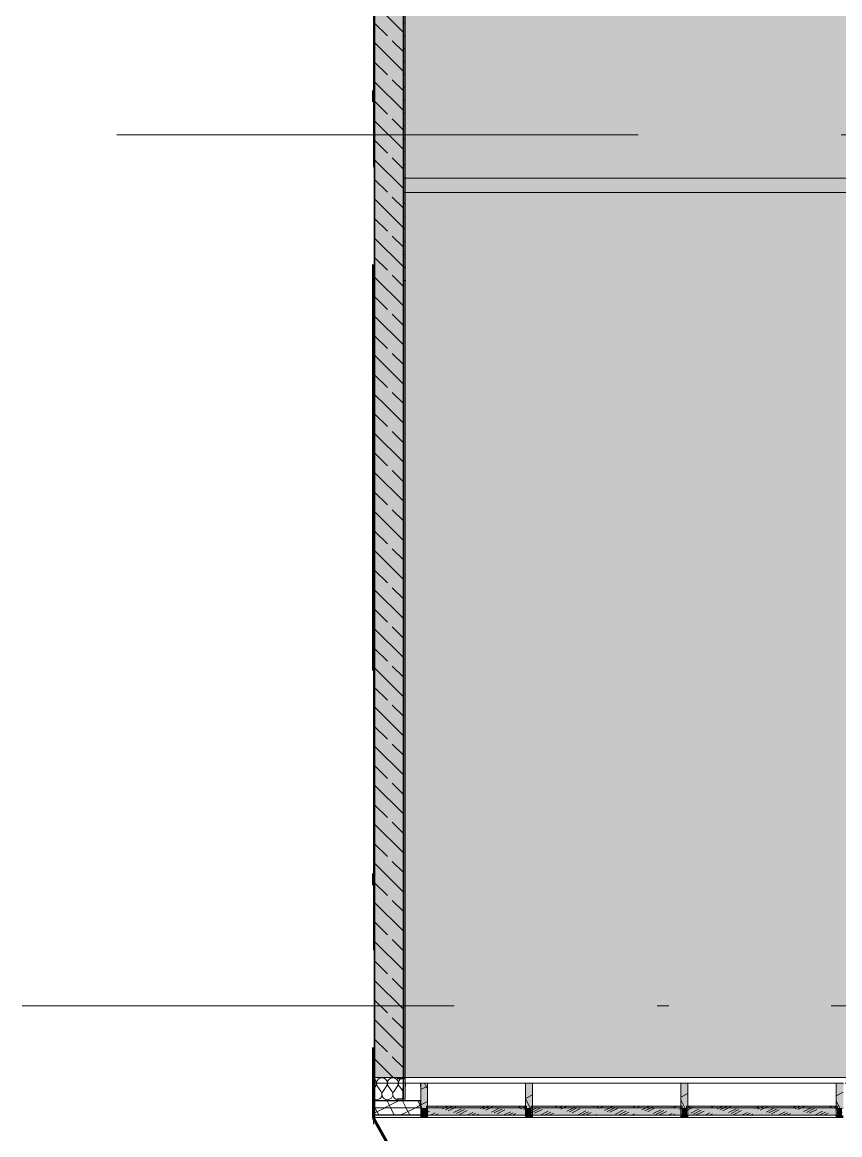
# Model space of a CAD drawing. Header units: metres. Extents: x 101 to 346, y 66 to 213.
# Drawn here: x 101.35 to 108.46, y 84.51 to 94.17 of the extents above; entities that cross this region are included whole.
import ezdxf

# ---------------------------------------------------------------- set-up
doc = ezdxf.new("R2010")
doc.units = ezdxf.units.M
doc.header["$MEASUREMENT"] = 0
for name, pattern in [('Punktlinie', [0.0035, 0, -0.0035]), ('Strichpunktlinie', [0.006703, 0.003528, -0.001764, 0, -0.001411]), ('Wipeout_Contour', [1, 0, -1])]:
    doc.linetypes.add(name, pattern=pattern)
for name, color, linetype in [('00  Raster', 7, 'Continuous'), ('10  Fassade', 7, 'Continuous'), ('10  Fassade_Deckschraffur', 7, 'Continuous'), ('10  Fassade_Schnittschraffur', 7, 'Continuous'), ('10  Treppen + Rampen', 7, 'Continuous'), ('10  Wand Massiv', 7, 'Continuous'), ('10  Wand Massiv_Schnittschraffur', 7, 'Continuous'), ('30  Grundstück Grenze', 7, 'Continuous'), ('50  NUF - Raumstempel', 7, 'Continuous'), ('Neubau_10  Wand Massiv', 7, 'Continuous'), ('Neubau_20  Boden Aufbauten', 7, 'Continuous'), ('Neubau_20  Boden Aufbauten_Deckschraffur', 7, 'Continuous'), ('Neubau_20  Wand Leichtbau', 7, 'Continuous'), ('Neubau_20  Wand Leichtbau_Schnittschraffur', 7, 'Continuous'), ('Neubau_20 Wand Leichtbau MIETERAUSBAU', 7, 'Continuous'), ('Neubau_20 Wand Leichtbau MIETERAUSBAU_Schnittschraffur', 7, 'Continuous')]:
    doc.layers.add(name, color=color, linetype=linetype)
pattern_1 = [(26.86749, (13.479, 22.351647), (-0.02259643, 0.044602705), [0, -0.05])]
pattern_2 = [(26.86749, (13.479, 22.35165), (-0.05423143, 0.10704649), []), (116.86749, (13.479, 22.35165), (0.10704649, 0.05423143), [])]
pattern_3 = [(116.86749, (13.479, 22.35165), (0.13380812, 0.0677893), []), (116.86749, (13.4344, 22.32905), (0.13380812, 0.0677893), [])]

# ---------------------------------------------------------------- blocks, each defined once
blk = doc.blocks.new('*X23', base_point=(96.2155, 47.274))
at = {"layer": '10  Fassade_Schnittschraffur', "color": 98, "linetype": 'Continuous', "lineweight": 13, "ltscale": 1000, "true_color": 0x000100}
for p, q in [((107.1254, 84.7394), (107.1547, 84.7543)), ((107.1254, 84.7196), (107.1785, 84.7465)), ((107.3403, 84.7492), (107.3554, 84.7569)), ((107.3907, 84.7327), (107.4384, 84.7569)), ((107.4145, 84.725), (107.4775, 84.7569)), ((107.4382, 84.7172), (107.5051, 84.7511)), ((107.667, 84.7538), (107.6731, 84.7569)), ((107.7173, 84.7373), (107.756, 84.7569)), ((107.7411, 84.7295), (107.7951, 84.7569)), ((107.7649, 84.7217), (107.8318, 84.7556)), ((107.8152, 84.7053), (107.8821, 84.7392)), ((108.044, 84.7419), (108.0736, 84.7569)), ((108.0677, 84.7341), (108.1127, 84.7569)), ((108.0915, 84.7263), (108.1518, 84.7569)), ((108.1419, 84.7098), (108.2088, 84.7437)), ((108.3706, 84.7465), (108.3912, 84.7569)), ((108.3944, 84.7387), (108.4304, 84.7569)), ((108.4181, 84.7309), (108.4354, 84.7396)), ((107.1619, 84.6961), (107.2288, 84.73)), ((107.1857, 84.6883), (107.2526, 84.7222)), ((107.2095, 84.6806), (107.2764, 84.7144)), ((107.2852, 84.6769), (107.3267, 84.698)), ((107.3243, 84.6769), (107.3505, 84.6902)), ((107.3634, 84.6769), (107.3742, 84.6824)), ((107.4886, 84.7007), (107.5555, 84.7346)), ((107.5123, 84.6929), (107.5792, 84.7268)), ((107.5361, 84.6851), (107.603, 84.719)), ((107.6028, 84.6769), (107.6534, 84.7025)), ((107.6419, 84.6769), (107.6771, 84.6947)), ((107.681, 84.6769), (107.7009, 84.687)), ((107.839, 84.6975), (107.9059, 84.7314)), ((107.8627, 84.6897), (107.9296, 84.7236)), ((107.9204, 84.6769), (107.98, 84.7071)), ((107.9595, 84.6769), (108.0038, 84.6993)), ((107.9986, 84.6769), (108.0275, 84.6915)), ((108.1656, 84.702), (108.2325, 84.7359)), ((108.1894, 84.6943), (108.2563, 84.7282)), ((108.2398, 84.6778), (108.3067, 84.7117)), ((108.2771, 84.6769), (108.3304, 84.7039)), ((108.3162, 84.6769), (108.3542, 84.6961)), ((108.3992, 84.6769), (108.4045, 84.6796))]:
    blk.add_line(p, q, dxfattribs=at)
blk = doc.blocks.new('*X24', base_point=(96.2155, 47.274))
at = {"layer": '10  Fassade_Schnittschraffur', "color": 98, "linetype": 'Continuous', "lineweight": 13, "ltscale": 1000, "true_color": 0x000100}
for p, q in [((105.7754, 84.719), (105.8244, 84.7438)), ((105.9862, 84.7465), (106.0067, 84.7569)), ((106.01, 84.7387), (106.0458, 84.7569)), ((106.0338, 84.731), (106.085, 84.7569)), ((106.0841, 84.7145), (106.151, 84.7484)), ((106.1079, 84.7067), (106.1748, 84.7406)), ((106.3129, 84.7511), (106.3243, 84.7569)), ((106.3366, 84.7433), (106.3635, 84.7569)), ((106.3604, 84.7355), (106.4026, 84.7569)), ((106.4108, 84.719), (106.4777, 84.7529)), ((106.4345, 84.7112), (106.5014, 84.7451)), ((106.6395, 84.7557), (106.642, 84.7569)), ((106.6633, 84.7479), (106.6811, 84.7569)), ((106.687, 84.7401), (106.7202, 84.7569)), ((106.7374, 84.7236), (106.8031, 84.7569)), ((106.7612, 84.7158), (106.8281, 84.7497)), ((106.7849, 84.708), (106.8518, 84.7419)), ((106.9899, 84.7524), (106.9987, 84.7569)), ((107.0137, 84.7447), (107.0378, 84.7569)), ((107.0641, 84.7282), (107.0854, 84.739)), ((105.7812, 84.7021), (105.8481, 84.736)), ((105.805, 84.6943), (105.8719, 84.7282)), ((105.8554, 84.6778), (105.9223, 84.7117)), ((105.8926, 84.6769), (105.946, 84.7039)), ((105.9317, 84.6769), (105.9698, 84.6962)), ((106.0147, 84.6769), (106.0202, 84.6797)), ((106.1316, 84.6989), (106.1985, 84.7328)), ((106.182, 84.6824), (106.2489, 84.7163)), ((106.2102, 84.6769), (106.2727, 84.7085)), ((106.2494, 84.6769), (106.2964, 84.7007)), ((106.3323, 84.6769), (106.3468, 84.6842)), ((106.4583, 84.7035), (106.5252, 84.7374)), ((106.5086, 84.687), (106.5756, 84.7209)), ((106.5324, 84.6792), (106.5993, 84.7131)), ((106.567, 84.6769), (106.6231, 84.7053)), ((106.6499, 84.6769), (106.6734, 84.6888)), ((106.689, 84.6769), (106.6972, 84.681)), ((106.8353, 84.6915), (106.9022, 84.7254)), ((106.8591, 84.6838), (106.926, 84.7177)), ((106.8846, 84.6769), (106.9497, 84.7099)), ((106.9675, 84.6769), (107.0001, 84.6934)), ((107.0066, 84.6769), (107.0238, 84.6856)), ((107.0458, 84.6769), (107.0476, 84.6778))]:
    blk.add_line(p, q, dxfattribs=at)
blk = doc.blocks.new('*X25', base_point=(96.2155, 47.274))
at = {"layer": '10  Fassade_Schnittschraffur', "color": 98, "linetype": 'Continuous', "lineweight": 13, "ltscale": 1000, "true_color": 0x000100}
for p, q in [((104.9559, 84.7493), (104.9709, 84.7569)), ((105.0063, 84.7328), (105.0539, 84.7569)), ((105.0301, 84.725), (105.093, 84.7569)), ((105.0538, 84.7172), (105.1207, 84.7511)), ((105.2826, 84.7539), (105.2885, 84.7569)), ((105.3329, 84.7374), (105.3715, 84.7569)), ((105.3567, 84.7296), (105.4106, 84.7569)), ((105.3805, 84.7218), (105.4474, 84.7557)), ((105.4308, 84.7053), (105.4977, 84.7392)), ((105.6596, 84.7419), (105.6891, 84.7569)), ((105.6834, 84.7342), (105.7282, 84.7569)), ((105.7071, 84.7264), (105.7354, 84.7407)), ((104.8654, 84.7209), (104.8682, 84.7223)), ((104.8654, 84.701), (104.892, 84.7145)), ((104.9006, 84.6769), (104.9423, 84.698)), ((104.9398, 84.6769), (104.9661, 84.6902)), ((104.9789, 84.6769), (104.9899, 84.6825)), ((105.1042, 84.7007), (105.1711, 84.7346)), ((105.1279, 84.693), (105.1949, 84.7269)), ((105.1517, 84.6852), (105.2186, 84.7191)), ((105.2183, 84.6769), (105.269, 84.7026)), ((105.2574, 84.6769), (105.2927, 84.6948)), ((105.2965, 84.6769), (105.3165, 84.687)), ((105.4546, 84.6975), (105.5215, 84.7314)), ((105.4784, 84.6898), (105.5453, 84.7237)), ((105.5359, 84.6769), (105.5956, 84.7072)), ((105.575, 84.6769), (105.6194, 84.6994)), ((105.6141, 84.6769), (105.6431, 84.6916))]:
    blk.add_line(p, q, dxfattribs=at)
blk = doc.blocks.new('*X54', base_point=(96.2155, 47.274))
at = {"layer": 'Neubau_20  Wand Leichtbau_Schnittschraffur', "color": 98, "linetype": 'Continuous', "lineweight": 13, "ltscale": 1000, "true_color": 0x000100}
for p, q in [((104.4218, 84.9259), (104.4054, 84.904)), ((104.4409, 84.9259), (104.4695, 84.8878)), ((104.5171, 84.9259), (104.4885, 84.8878)), ((104.5361, 84.9259), (104.5647, 84.8878)), ((104.6123, 84.9259), (104.5838, 84.8878)), ((104.6314, 84.9259), (104.6594, 84.8886))]:
    blk.add_line(p, q, dxfattribs=at)
for centre, start, end in [((104.3838, 84.9545), 323.1301, 63.01781), ((104.479, 84.9545), 323.1301, 216.8699), ((104.5742, 84.9545), 323.1301, 216.8699), ((104.6695, 84.9545), 124.20464, 216.8699), ((104.4314, 84.8593), 270, 36.8699), ((104.5266, 84.8593), 143.1301, 270), ((104.5266, 84.8593), 270, 36.8699), ((104.6218, 84.8593), 143.1301, 258.46149), ((104.4314, 84.8593), 236.88739, 270), ((104.6218, 84.8593), 304.21179, 321.97244)]:
    blk.add_arc(centre, 0.0476, start, end, dxfattribs=at)

msp = doc.modelspace()

# ---------------------------------------------------------------- hatches: boundary and pattern name
at = {"layer": '10  Wand Massiv_Schnittschraffur', "linetype": 'Continuous', "lineweight": 0, "true_color": 0xffffff}
for points in [[(104.6654, 90.8419), (104.6654, 97.6315), (104.4154, 97.6315), (104.4154, 90.8419)], [(104.6804, 92.8169), (104.6804, 97.6315), (104.6654, 97.6315), (104.6654, 92.8169)], [(104.6654, 92.6919), (104.6654, 90.8419), (104.6804, 90.8419), (104.6804, 92.6919)], [(104.6654, 85.0069), (104.6654, 90.8419), (104.4154, 90.8419), (104.4154, 85.0069)], [(104.6804, 85.0069), (104.6804, 90.8419), (104.6654, 90.8419), (104.6654, 85.0069)]]:
    msp.add_hatch(color=7, dxfattribs=at).paths.add_polyline_path(points)
at = {"layer": '10  Wand Massiv_Schnittschraffur', "linetype": 'Continuous', "lineweight": 13, "true_color": 0x000100}
h = msp.add_hatch(dxfattribs=at)
h.set_pattern_fill('Beton__Stahlbeton_0008', color=98, style=0, pattern_type=2)
h.set_pattern_definition([(135, (13.479, 22.35165), (0.16970563, 0.16970563), []), (135, (13.39415, 22.2668), (0.16970563, 0.16970563), [0.18, -0.06])])
h.paths.add_polyline_path([(104.6654, 90.8419), (104.6654, 97.6315), (104.4154, 97.6315), (104.4154, 90.8419)])
h = msp.add_hatch(dxfattribs=at)
h.set_pattern_fill('Gips_0008', color=98, style=0, pattern_type=2)
h.set_pattern_definition(pattern_1)
h.paths.add_polyline_path([(104.6804, 92.8169), (104.6804, 97.6315), (104.6654, 97.6315), (104.6654, 92.8169)])
h = msp.add_hatch(dxfattribs=at)
h.set_pattern_fill('Gips_0008', color=98, style=0, pattern_type=2)
h.set_pattern_definition(pattern_1)
h.paths.add_polyline_path([(104.6654, 92.6919), (104.6654, 90.8419), (104.6804, 90.8419), (104.6804, 92.6919)])
h = msp.add_hatch(dxfattribs=at)
h.set_pattern_fill('Beton__Stahlbeton_0008', color=98, style=0, pattern_type=2)
h.set_pattern_definition([(135, (13.479, 22.35165), (0.16970563, 0.16970563), []), (135, (13.39415, 22.2668), (0.16970563, 0.16970563), [0.18, -0.06])])
h.paths.add_polyline_path([(104.6654, 85.0069), (104.6654, 90.8419), (104.4154, 90.8419), (104.4154, 85.0069)])
h = msp.add_hatch(dxfattribs=at)
h.set_pattern_fill('Gips_0008', color=98, style=0, pattern_type=2)
h.set_pattern_definition(pattern_1)
h.paths.add_polyline_path([(104.6804, 85.0069), (104.6804, 90.8419), (104.6654, 90.8419), (104.6654, 85.0069)])
at = {"layer": 'Neubau_20  Boden Aufbauten_Deckschraffur', "linetype": 'Continuous', "lineweight": 18}
msp.add_hatch(color=171, dxfattribs=at).paths.add_polyline_path([(113.1704, 97.469), (104.6804, 97.469), (104.6804, 92.8669), (104.6804, 85.0069), (111.0679, 85.0069), (111.1554, 85.0069), (111.1554, 90.7669), (111.0929, 90.7669), (111.0929, 92.8169), (111.2179, 92.8169), (113.7054, 92.8169), (113.7054, 97.312), (113.1704, 97.312)])
h = msp.add_hatch(dxfattribs=at)
h.set_pattern_fill('Mörtel_0008', color=8, style=0, pattern_type=2)
h.set_pattern_definition([(26.86749, (13.58792, 22.68427), (-0.07117876, 0.14049852), [0, -0.105, 0, -0.1575]), (91.86749, (13.92054, 22.57534), (0.15741635, 0.00513262), [0, -0.077, 0, -0.133])])
h.paths.add_polyline_path([(113.1704, 97.469), (104.6804, 97.469), (104.6804, 92.8669), (104.6804, 85.0069), (111.0679, 85.0069), (111.1554, 85.0069), (111.1554, 90.7669), (111.0929, 90.7669), (111.0929, 92.8169), (111.2179, 92.8169), (113.7054, 92.8169), (113.7054, 97.312), (113.1704, 97.312)])
at = {"layer": 'Neubau_20 Wand Leichtbau MIETERAUSBAU_Schnittschraffur', "linetype": 'Continuous', "lineweight": 18}
for points in [[(104.6654, 92.8169), (104.6654, 92.6919), (104.6804, 92.6919), (104.6804, 92.8169)], [(104.6804, 92.6919), (111.0929, 92.6919), (111.2179, 92.8169), (104.6804, 92.8169)]]:
    msp.add_hatch(color=9, dxfattribs=at).paths.add_polyline_path(points)

# ---------------------------------------------------------------- linework, layer by layer
at = {"layer": '00  Raster', "color": 5, "linetype": 'Strichpunktlinie', "lineweight": 13, "ltscale": 1000}
for q in [(102.1761, 93.1919), (159.1776, 93.1919)]:
    msp.add_line((103.1761, 93.1919), q, dxfattribs=at)
at = {"layer": '00  Raster', "color": 7, "linetype": 'Strichpunktlinie', "lineweight": 13, "ltscale": 1000}
for q in [(101.3548, 85.6269), (159.1776, 85.6269)]:
    msp.add_line((101.5775, 85.6269), q, dxfattribs=at)
at = {"layer": '10  Wand Massiv', "color": 7, "linetype": 'Continuous', "lineweight": 35, "ltscale": 1000}
for p, q in [((104.6654, 92.8169), (104.6654, 97.6315)), ((104.6654, 92.8169), (104.6654, 92.6919)), ((104.6654, 92.8169), (104.6654, 92.6919)), ((104.6654, 90.8419), (104.6654, 92.6919)), ((104.6654, 85.0069), (104.6654, 90.8419))]:
    msp.add_line(p, q, dxfattribs=at)
at = {"layer": '10  Wand Massiv', "color": 7, "linetype": 'Continuous', "lineweight": 35, "ltscale": 1000, "flags": 128}
for points in [[(104.4154, 97.6315), (104.4154, 90.8419)], [(104.4154, 90.8419), (104.4154, 85.0069)]]:
    msp.add_lwpolyline(points, dxfattribs=at)
at = {"layer": '10  Wand Massiv', "color": 7, "linetype": 'Continuous', "lineweight": 13, "ltscale": 1000, "flags": 128}
for points in [[(104.6804, 92.8169), (104.6804, 97.6315)], [(104.6804, 90.8419), (104.6804, 92.6919)], [(104.6804, 85.0069), (104.6804, 90.8419)], [(104.6804, 85.0069), (104.6654, 85.0069)]]:
    msp.add_lwpolyline(points, dxfattribs=at)
at = {"layer": '10  Wand Massiv', "color": 7, "linetype": 'Continuous', "lineweight": 18, "ltscale": 1000, "flags": 128}
msp.add_lwpolyline([(104.6154, 85.0069), (104.4154, 85.0069)], dxfattribs=at)
at = {"layer": 'Neubau_10  Wand Massiv', "color": 7, "linetype": 'Continuous', "lineweight": 18, "ltscale": 1000}
for p, q in [((104.6804, 92.8169), (104.6654, 92.8169)), ((104.6804, 92.8169), (104.6654, 92.8169)), ((104.6654, 92.6919), (104.6804, 92.6919)), ((104.6654, 92.6919), (104.6804, 92.6919))]:
    msp.add_line(p, q, dxfattribs=at)
at = {"layer": 'Neubau_20  Boden Aufbauten', "color": 7, "linetype": 'Continuous', "lineweight": 13, "ltscale": 1000, "flags": 128}
msp.add_lwpolyline([(113.1704, 97.469), (104.6804, 97.469), (104.6804, 92.8669), (104.6804, 85.0069), (111.0679, 85.0069), (111.1554, 85.0069), (111.1554, 90.7669), (111.0929, 90.7669), (111.0929, 92.8169), (111.2179, 92.8169), (113.7054, 92.8169), (113.7054, 97.312), (113.1704, 97.312)], close=True, dxfattribs=at)
at = {"layer": 'Neubau_20 Wand Leichtbau MIETERAUSBAU', "color": 7, "linetype": 'Continuous', "lineweight": 18, "ltscale": 1000, "flags": 128}
for points in [[(111.2179, 92.8169), (104.6804, 92.8169)], [(104.6804, 92.6919), (111.0929, 92.6919)]]:
    msp.add_lwpolyline(points, dxfattribs=at)

# ---------------------------------------------------------------- wipeouts: each hides what was drawn before it
at = {"color": 254, "linetype": 'Wipeout_Contour', "lineweight": 0, "ltscale": 538.428233}
msp.add_wipeout([(104.8154, 84.6769), (104.8154, 84.7407), (104.4054, 84.7407), (104.4054, 84.6769)], dxfattribs=at).dxf.layer = '10  Fassade_Deckschraffur'
at = {"color": 254, "linetype": 'Wipeout_Contour', "lineweight": 0, "ltscale": 540.575184}
msp.add_wipeout([(105.7254, 84.6769), (105.7254, 84.7407), (104.8754, 84.7407), (104.8754, 84.6769)], dxfattribs=at).dxf.layer = '10  Fassade_Deckschraffur'
at = {"color": 254, "linetype": 'Wipeout_Contour', "lineweight": 0, "ltscale": 544.104181}
msp.add_wipeout([(107.0754, 84.6769), (107.0754, 84.7407), (105.7854, 84.7407), (105.7854, 84.6769)], dxfattribs=at).dxf.layer = '10  Fassade_Deckschraffur'
at = {"color": 254, "linetype": 'Wipeout_Contour', "lineweight": 0, "ltscale": 548.339573}
msp.add_wipeout([(108.4254, 84.6769), (108.4254, 84.7407), (107.1354, 84.7407), (107.1354, 84.6769)], dxfattribs=at).dxf.layer = '10  Fassade_Deckschraffur'

# ---------------------------------------------------------------- next in the draw order: wipeouts: each hides what was drawn before it
at = {"color": 254, "linetype": 'Wipeout_Contour', "lineweight": 0, "ltscale": 538.780361}
msp.add_wipeout([(104.8154, 84.7407), (104.8154, 84.9569), (104.4054, 84.9569), (104.4054, 84.7407)], dxfattribs=at).dxf.layer = '10  Fassade_Deckschraffur'
at = {"color": 254, "linetype": 'Wipeout_Contour', "lineweight": 0, "ltscale": 540.925916}
msp.add_wipeout([(105.7254, 84.7407), (105.7254, 84.9569), (104.8754, 84.9569), (104.8754, 84.7407)], dxfattribs=at).dxf.layer = '10  Fassade_Deckschraffur'
at = {"color": 254, "linetype": 'Wipeout_Contour', "lineweight": 0, "ltscale": 544.452645}
msp.add_wipeout([(107.0754, 84.7407), (107.0754, 84.9569), (105.7854, 84.9569), (105.7854, 84.7407)], dxfattribs=at).dxf.layer = '10  Fassade_Deckschraffur'
at = {"color": 254, "linetype": 'Wipeout_Contour', "lineweight": 0, "ltscale": 548.68535}
msp.add_wipeout([(108.4254, 84.7407), (108.4254, 84.9569), (107.1354, 84.9569), (107.1354, 84.7407)], dxfattribs=at).dxf.layer = '10  Fassade_Deckschraffur'
at = {"color": 254, "linetype": 'Wipeout_Contour', "lineweight": 0, "ltscale": 538.322928}
msp.add_wipeout([(104.8154, 84.6569), (104.8154, 84.6769), (104.4054, 84.6769), (104.4054, 84.6569)], dxfattribs=at).dxf.layer = '10  Fassade_Deckschraffur'
at = {"color": 254, "linetype": 'Wipeout_Contour', "lineweight": 0, "ltscale": 540.470297}
msp.add_wipeout([(105.7254, 84.6569), (105.7254, 84.6769), (104.8754, 84.6769), (104.8754, 84.6569)], dxfattribs=at).dxf.layer = '10  Fassade_Deckschraffur'
at = {"color": 254, "linetype": 'Wipeout_Contour', "lineweight": 0, "ltscale": 543.999974}
msp.add_wipeout([(107.0754, 84.6569), (107.0754, 84.6769), (105.7854, 84.6769), (105.7854, 84.6569)], dxfattribs=at).dxf.layer = '10  Fassade_Deckschraffur'
at = {"color": 254, "linetype": 'Wipeout_Contour', "lineweight": 0, "ltscale": 548.23617}
msp.add_wipeout([(108.4254, 84.6569), (108.4254, 84.6769), (107.1354, 84.6769), (107.1354, 84.6569)], dxfattribs=at).dxf.layer = '10  Fassade_Deckschraffur'

# ---------------------------------------------------------------- next in the draw order: hatches: boundary and pattern name
at = {"layer": 'Neubau_20  Wand Leichtbau_Schnittschraffur', "linetype": 'Continuous', "lineweight": 0, "true_color": 0xffffff}
for points in [[(104.6654, 84.9969), (104.6154, 84.9969), (104.6154, 84.9939), (104.6624, 84.9939), (104.6624, 84.9169), (104.6624, 84.8969), (104.6654, 84.8969)], [(104.6804, 84.9569), (104.6804, 84.9269), (104.6824, 84.9269), (104.6824, 84.9549), (104.8134, 84.9549), (104.8134, 84.9269), (104.8154, 84.9269), (104.8154, 84.9569)], [(104.6624, 84.8169), (104.6624, 84.8969), (104.6624, 84.9169), (104.6594, 84.9169), (104.6594, 84.8199), (104.6124, 84.8199), (104.6124, 84.8169)]]:
    msp.add_hatch(color=7, dxfattribs=at).paths.add_polyline_path(points)
at = {"layer": 'Neubau_20  Wand Leichtbau_Schnittschraffur', "linetype": 'Continuous', "lineweight": 13, "true_color": 0x000100}
h = msp.add_hatch(dxfattribs=at)
h.set_pattern_fill('Metall__Stahl_0008', color=98, style=0, pattern_type=2)
h.set_pattern_definition(pattern_3)
h.paths.add_polyline_path([(104.6654, 84.9969), (104.6154, 84.9969), (104.6154, 84.9939), (104.6624, 84.9939), (104.6624, 84.9169), (104.6624, 84.8969), (104.6654, 84.8969)])
at = {"layer": 'Neubau_20  Wand Leichtbau_Schnittschraffur', "linetype": 'Continuous', "lineweight": 18}
msp.add_hatch(color=9, dxfattribs=at).paths.add_polyline_path([(104.6654, 84.9969), (104.6654, 84.8969), (104.6654, 84.8169), (104.6804, 84.8169), (104.6804, 84.9269), (104.6804, 84.9569), (104.6804, 84.9969)])
at = {"layer": 'Neubau_20  Wand Leichtbau_Schnittschraffur', "linetype": 'Continuous', "lineweight": 13, "true_color": 0x000100}
h = msp.add_hatch(dxfattribs=at)
h.set_pattern_fill('Dämmung__hart_1_0008', color=98, style=0, pattern_type=2)
h.set_pattern_definition(pattern_2)
h.paths.add_polyline_path([(104.6804, 84.9569), (104.6804, 84.9269), (104.6824, 84.9269), (104.6824, 84.9549), (104.8134, 84.9549), (104.8134, 84.9269), (104.8154, 84.9269), (104.8154, 84.9569)])
h = msp.add_hatch(dxfattribs=at)
h.set_pattern_fill('Metall__Stahl_0008', color=98, style=0, pattern_type=2)
h.set_pattern_definition(pattern_3)
h.paths.add_polyline_path([(104.6624, 84.8169), (104.6624, 84.8969), (104.6624, 84.9169), (104.6594, 84.9169), (104.6594, 84.8199), (104.6124, 84.8199), (104.6124, 84.8169)])

# ---------------------------------------------------------------- next in the draw order: linework, layer by layer
at = {"layer": '00  Raster', "color": 7, "linetype": 'Strichpunktlinie', "lineweight": 13, "ltscale": 1000}
msp.add_line((104.4054, 79.3072), (104.4054, 102.9769), dxfattribs=at)
at = {"layer": '10  Fassade', "color": 7, "linetype": 'Continuous', "lineweight": 13, "ltscale": 1000}
for p, q in [((104.8754, 84.9569), (104.8154, 84.9569)), ((105.7854, 84.9569), (105.7254, 84.9569)), ((107.1354, 84.9569), (107.0754, 84.9569)), ((108.4854, 84.9569), (108.4254, 84.9569)), ((104.8124, 84.8039), (104.4084, 84.8039)), ((104.4084, 84.8039), (104.4084, 84.7569))]:
    msp.add_line(p, q, dxfattribs=at)
at = {"layer": '10  Fassade', "color": 7, "linetype": 'Continuous', "lineweight": 18, "ltscale": 1000, "flags": 128}
for points in [[(104.4054, 84.7407), (104.4054, 84.9569)], [(104.4054, 84.9569), (104.8154, 84.9569)], [(104.8754, 84.9569), (105.7254, 84.9569)], [(105.7854, 84.9569), (107.0754, 84.9569)], [(107.1354, 84.9569), (108.4254, 84.9569)], [(104.4054, 84.6769), (104.4054, 84.7407)], [(104.4054, 84.6569), (104.4054, 84.6769)]]:
    msp.add_lwpolyline(points, dxfattribs=at)
at = {"layer": '50  NUF - Raumstempel', "color": 7, "linetype": 'Punktlinie', "lineweight": 13, "ltscale": 1000, "flags": 128}
msp.add_lwpolyline([(104.6804, 84.956), (104.6804, 97.469), (113.7904, 97.469), (113.7904, 99.9619), (127.3054, 99.9619), (127.3054, 99.6919), (127.1404, 99.6919), (127.1404, 99.2619), (127.3054, 99.2619), (127.3054, 93.4069), (127.1404, 93.4069), (127.1404, 92.9769), (127.3054, 92.9769), (127.3054, 92.7919), (121.8704, 92.7919), (121.8704, 88.5569), (120.5754, 88.5569), (120.5754, 85.1919), (117.9804, 85.1919), (117.9804, 84.956)], close=True, dxfattribs=at)
at = {"layer": 'Neubau_20  Wand Leichtbau', "color": 7, "linetype": 'Continuous', "lineweight": 18, "ltscale": 1000, "flags": 128}
for points in [[(104.6154, 85.0069), (104.6654, 85.0069), (104.6654, 84.9969)], [(104.6654, 84.9969), (104.6154, 84.9969), (104.6154, 85.0069)], [(104.6624, 84.9169), (104.6624, 84.9939), (104.6154, 84.9939), (104.6154, 84.9969)], [(104.6654, 84.9969), (104.6654, 84.8969)], [(104.6654, 84.9969), (104.6804, 84.9969), (104.6804, 84.9569)], [(104.6804, 84.9569), (104.8154, 84.9569), (104.8154, 84.9269), (104.8134, 84.9269), (104.8134, 84.9549), (104.6824, 84.9549), (104.6824, 84.9269), (104.6804, 84.9269)], [(104.6804, 84.9269), (104.6804, 84.9569)], [(104.6124, 84.8199), (104.6594, 84.8199), (104.6594, 84.9169), (104.6624, 84.9169), (104.6624, 84.8969)], [(104.6624, 84.8969), (104.6624, 84.8169)], [(104.6654, 84.8969), (104.6624, 84.8969)], [(104.6804, 84.9269), (104.6804, 84.8169), (104.6654, 84.8169), (104.6654, 84.8969)], [(104.6124, 84.8169), (104.6124, 84.8199)], [(104.6124, 84.8169), (104.6624, 84.8169)], [(104.6624, 84.8169), (104.6624, 84.8069), (104.6124, 84.8069), (104.6124, 84.8169)]]:
    msp.add_lwpolyline(points, dxfattribs=at)

# ---------------------------------------------------------------- next in the draw order: block references
at = {"layer": '10  Treppen + Rampen', "color": 7, "linetype": 'Continuous', "lineweight": 13, "ltscale": 1000}
msp.add_blockref('*X54', (96.2155, 47.274), dxfattribs=at)

# ---------------------------------------------------------------- next in the draw order: wipeouts: each hides what was drawn before it
at = {"color": 254, "linetype": 'Wipeout_Contour', "lineweight": 0, "ltscale": 539.086287}
msp.add_wipeout([(104.8154, 84.7407), (104.8154, 84.6799), (104.8254, 84.6799), (104.8254, 84.7407)], dxfattribs=at).dxf.layer = '10  Fassade_Deckschraffur'
at = {"color": 254, "linetype": 'Wipeout_Contour', "lineweight": 0, "ltscale": 541.922175}
msp.add_wipeout([(105.7254, 84.7407), (105.7254, 84.6799), (105.7354, 84.6799), (105.7354, 84.7407)], dxfattribs=at).dxf.layer = '10  Fassade_Deckschraffur'
at = {"color": 254, "linetype": 'Wipeout_Contour', "lineweight": 0, "ltscale": 546.146827}
msp.add_wipeout([(107.0754, 84.7407), (107.0754, 84.6799), (107.0854, 84.6799), (107.0854, 84.7407)], dxfattribs=at).dxf.layer = '10  Fassade_Deckschraffur'
at = {"color": 254, "linetype": 'Wipeout_Contour', "lineweight": 0, "ltscale": 550.392033}
msp.add_wipeout([(108.4254, 84.7407), (108.4254, 84.6799), (108.4354, 84.6799), (108.4354, 84.7407)], dxfattribs=at).dxf.layer = '10  Fassade_Deckschraffur'

# ---------------------------------------------------------------- next in the draw order: hatches: boundary and pattern name
at = {"layer": '10  Fassade_Schnittschraffur', "linetype": 'Continuous', "lineweight": 0, "true_color": 0xffffff}
for points in [[(108.4854, 84.9569), (108.4254, 84.9569), (108.4254, 84.7407), (108.4854, 84.7407)], [(104.8154, 84.7569), (104.8154, 84.7599), (104.8154, 84.8069), (104.4054, 84.8069), (104.4054, 84.7599), (104.4054, 84.7569), (104.4084, 84.7569), (104.4084, 84.8039), (104.8124, 84.8039), (104.8124, 84.7569)]]:
    msp.add_hatch(color=7, dxfattribs=at).paths.add_polyline_path(points)
at = {"layer": '10  Fassade_Schnittschraffur', "linetype": 'Continuous', "lineweight": 13, "true_color": 0x000100}
h = msp.add_hatch(dxfattribs=at)
h.set_pattern_fill('Dämmung__hart_1_0008', color=98, style=0, pattern_type=2)
h.set_pattern_definition(pattern_2)
h.paths.add_polyline_path([(108.4854, 84.9569), (108.4254, 84.9569), (108.4254, 84.7407), (108.4854, 84.7407)])
h = msp.add_hatch(dxfattribs=at)
h.set_pattern_fill('Dämmung__hart_1_0008', color=98, style=0, pattern_type=2)
h.set_pattern_definition(pattern_2)
h.paths.add_polyline_path([(104.8154, 84.7569), (104.8154, 84.7599), (104.8154, 84.8069), (104.4054, 84.8069), (104.4054, 84.7599), (104.4054, 84.7569), (104.4084, 84.7569), (104.4084, 84.8039), (104.8124, 84.8039), (104.8124, 84.7569)])
h = msp.add_hatch(dxfattribs=at)
h.set_pattern_fill('Dämmung__hart_1_0008', color=98, style=0, pattern_type=2)
h.set_pattern_definition(pattern_2)
h.paths.add_polyline_path([(104.8124, 84.7569), (104.8124, 84.8039), (104.4084, 84.8039), (104.4084, 84.7569)])

# ---------------------------------------------------------------- next in the draw order: linework, layer by layer
at = {"layer": '10  Fassade', "color": 7, "linetype": 'Continuous', "lineweight": 13, "ltscale": 1000}
for p, q in [((104.8154, 84.9569), (104.8154, 84.7407)), ((105.7254, 84.9569), (105.7254, 84.7407)), ((107.0754, 84.9569), (107.0754, 84.7407)), ((108.4254, 84.9569), (108.4254, 84.7407)), ((104.8124, 84.7569), (104.8124, 84.8039)), ((108.4354, 84.7407), (108.4254, 84.7407))]:
    msp.add_line(p, q, dxfattribs=at)
at = {"layer": '10  Fassade', "color": 7, "linetype": 'Continuous', "lineweight": 13, "ltscale": 1000, "flags": 128}
msp.add_lwpolyline([(104.8154, 84.7569), (104.8154, 84.7599), (104.8154, 84.8069), (104.4054, 84.8069), (104.4054, 84.7599), (104.4054, 84.7569), (104.4084, 84.7569), (104.4084, 84.8039), (104.8124, 84.8039), (104.8124, 84.7569)], close=True, dxfattribs=at)
at = {"layer": '10  Fassade', "color": 7, "linetype": 'Continuous', "lineweight": 18, "ltscale": 1000, "flags": 128}
msp.add_lwpolyline([(104.4054, 84.7407), (104.8154, 84.7407)], dxfattribs=at)

# ---------------------------------------------------------------- next in the draw order: wipeouts: each hides what was drawn before it
at = {"color": 254, "linetype": 'Wipeout_Contour', "lineweight": 0, "ltscale": 539.241855}
msp.add_wipeout([(104.8654, 84.7407), (104.8654, 84.6799), (104.8754, 84.6799), (104.8754, 84.7407)], dxfattribs=at).dxf.layer = '10  Fassade_Deckschraffur'
at = {"color": 254, "linetype": 'Wipeout_Contour', "lineweight": 0, "ltscale": 542.078272}
msp.add_wipeout([(105.7754, 84.7407), (105.7754, 84.6799), (105.7854, 84.6799), (105.7854, 84.7407)], dxfattribs=at).dxf.layer = '10  Fassade_Deckschraffur'
at = {"color": 254, "linetype": 'Wipeout_Contour', "lineweight": 0, "ltscale": 546.303694}
msp.add_wipeout([(107.1254, 84.7407), (107.1254, 84.6799), (107.1354, 84.6799), (107.1354, 84.7407)], dxfattribs=at).dxf.layer = '10  Fassade_Deckschraffur'
at = {"color": 254, "linetype": 'Wipeout_Contour', "lineweight": 0, "ltscale": 550.313682}
msp.add_wipeout([(108.4254, 84.6799), (108.4254, 84.6769), (108.4354, 84.6769), (108.4354, 84.6799)], dxfattribs=at).dxf.layer = '10  Fassade_Deckschraffur'

# ---------------------------------------------------------------- next in the draw order: hatches: boundary and pattern name
at = {"layer": '10  Fassade_Schnittschraffur', "linetype": 'Continuous', "lineweight": 0, "true_color": 0xffffff}
for points in [[(104.8754, 84.9569), (104.8154, 84.9569), (104.8154, 84.7407), (104.8754, 84.7407)], [(105.7854, 84.9569), (105.7254, 84.9569), (105.7254, 84.7407), (105.7854, 84.7407)], [(107.1354, 84.9569), (107.0754, 84.9569), (107.0754, 84.7407), (107.1354, 84.7407)], [(108.4754, 84.7407), (108.4354, 84.7407), (108.4354, 84.6769), (108.4754, 84.6769)], [(108.4254, 84.6569), (108.4854, 84.6569), (108.4854, 84.6769), (108.4254, 84.6769)]]:
    msp.add_hatch(color=7, dxfattribs=at).paths.add_polyline_path(points)
at = {"layer": '10  Fassade_Schnittschraffur', "linetype": 'Continuous', "lineweight": 13, "true_color": 0x000100}
h = msp.add_hatch(dxfattribs=at)
h.set_pattern_fill('Dämmung__hart_1_0008', color=98, style=0, pattern_type=2)
h.set_pattern_definition(pattern_2)
h.paths.add_polyline_path([(104.8754, 84.9569), (104.8154, 84.9569), (104.8154, 84.7407), (104.8754, 84.7407)])
h = msp.add_hatch(dxfattribs=at)
h.set_pattern_fill('Dämmung__hart_1_0008', color=98, style=0, pattern_type=2)
h.set_pattern_definition(pattern_2)
h.paths.add_polyline_path([(105.7854, 84.9569), (105.7254, 84.9569), (105.7254, 84.7407), (105.7854, 84.7407)])
h = msp.add_hatch(dxfattribs=at)
h.set_pattern_fill('Dämmung__hart_1_0008', color=98, style=0, pattern_type=2)
h.set_pattern_definition(pattern_2)
h.paths.add_polyline_path([(107.1354, 84.9569), (107.0754, 84.9569), (107.0754, 84.7407), (107.1354, 84.7407)])
h = msp.add_hatch(dxfattribs=at)
h.set_pattern_fill('Dämmung__hart_1_0008', color=98, style=0, pattern_type=2)
h.set_pattern_definition(pattern_2)
h.paths.add_polyline_path([(108.4754, 84.7407), (108.4354, 84.7407), (108.4354, 84.6769), (108.4754, 84.6769)])
h = msp.add_hatch(dxfattribs=at)
h.set_pattern_fill('Dämmung__hart_1_0008', color=98, style=0, pattern_type=2)
h.set_pattern_definition(pattern_2)
h.paths.add_polyline_path([(108.4254, 84.6569), (108.4854, 84.6569), (108.4854, 84.6769), (108.4254, 84.6769)])

# ---------------------------------------------------------------- next in the draw order: linework, layer by layer
at = {"layer": '10  Fassade', "color": 7, "linetype": 'Continuous', "lineweight": 13, "ltscale": 1000}
for p, q in [((104.8754, 84.9569), (104.8754, 84.7407)), ((105.7854, 84.9569), (105.7854, 84.7407)), ((107.1354, 84.9569), (107.1354, 84.7407)), ((104.8254, 84.7407), (104.8154, 84.7407)), ((104.8754, 84.7407), (104.8654, 84.7407)), ((105.7354, 84.7407), (105.7254, 84.7407)), ((105.7854, 84.7407), (105.7754, 84.7407)), ((107.0854, 84.7407), (107.0754, 84.7407)), ((107.1354, 84.7407), (107.1254, 84.7407)), ((108.4354, 84.7407), (108.4354, 84.6769)), ((108.4254, 84.6769), (108.4254, 84.6569)), ((108.4354, 84.6769), (108.4254, 84.6769)), ((108.4854, 84.6569), (108.4254, 84.6569))]:
    msp.add_line(p, q, dxfattribs=at)
at = {"layer": '10  Fassade', "color": 7, "linetype": 'Continuous', "lineweight": 18, "ltscale": 1000, "flags": 128}
for points in [[(104.8754, 84.7407), (105.7254, 84.7407)], [(105.7854, 84.7407), (107.0754, 84.7407)], [(107.1354, 84.7407), (108.4254, 84.7407)], [(108.4254, 84.6769), (108.4254, 84.7407)]]:
    msp.add_lwpolyline(points, dxfattribs=at)

# ---------------------------------------------------------------- next in the draw order: wipeouts: each hides what was drawn before it
at = {"color": 254, "linetype": 'Wipeout_Contour', "lineweight": 0, "ltscale": 539.006295}
msp.add_wipeout([(104.8154, 84.6799), (104.8154, 84.6769), (104.8254, 84.6769), (104.8254, 84.6799)], dxfattribs=at).dxf.layer = '10  Fassade_Deckschraffur'
at = {"color": 254, "linetype": 'Wipeout_Contour', "lineweight": 0, "ltscale": 541.842603}
msp.add_wipeout([(105.7254, 84.6799), (105.7254, 84.6769), (105.7354, 84.6769), (105.7354, 84.6799)], dxfattribs=at).dxf.layer = '10  Fassade_Deckschraffur'
at = {"color": 254, "linetype": 'Wipeout_Contour', "lineweight": 0, "ltscale": 546.224757}
msp.add_wipeout([(107.1354, 84.6799), (107.1254, 84.6799), (107.1254, 84.6769), (107.1354, 84.6769)], dxfattribs=at).dxf.layer = '10  Fassade_Deckschraffur'

# ---------------------------------------------------------------- next in the draw order: hatches: boundary and pattern name
at = {"layer": '10  Fassade_Schnittschraffur', "linetype": 'Continuous', "lineweight": 13, "true_color": 0x000100}
h = msp.add_hatch(dxfattribs=at)
h.set_pattern_fill('Dämmung__hart_1_0008', color=98, style=0, pattern_type=2)
h.set_pattern_definition(pattern_2)
h.paths.add_polyline_path([(104.8154, 84.6799), (104.8154, 84.7569), (104.4054, 84.7569), (104.4054, 84.6799)])
at = {"layer": '10  Fassade_Schnittschraffur', "linetype": 'Continuous', "lineweight": 0, "true_color": 0xffffff}
msp.add_hatch(color=7, dxfattribs=at).paths.add_polyline_path([(104.8154, 84.6769), (104.8154, 84.6799), (104.4054, 84.6799), (104.4054, 84.6769)])
at = {"layer": '10  Fassade_Schnittschraffur', "linetype": 'Continuous', "lineweight": 13, "true_color": 0x000100}
h = msp.add_hatch(dxfattribs=at)
h.set_pattern_fill('Dämmung__hart_1_0008', color=98, style=0, pattern_type=2)
h.set_pattern_definition(pattern_2)
h.paths.add_polyline_path([(104.8154, 84.6769), (104.8154, 84.6799), (104.4054, 84.6799), (104.4054, 84.6769)])

# ---------------------------------------------------------------- next in the draw order: linework, layer by layer
at = {"layer": '10  Fassade', "color": 7, "linetype": 'Continuous', "lineweight": 13, "ltscale": 1000}
for p, q in [((104.8154, 84.6799), (104.4054, 84.6799)), ((104.4054, 84.6799), (104.8154, 84.6799)), ((104.4054, 84.6769), (104.8154, 84.6769)), ((104.8154, 84.6769), (104.8154, 84.6569)), ((105.7254, 84.6769), (105.7254, 84.6569)), ((107.1354, 84.6769), (107.1354, 84.6569))]:
    msp.add_line(p, q, dxfattribs=at)
at = {"layer": '10  Fassade', "color": 7, "linetype": 'Continuous', "lineweight": 18, "ltscale": 1000, "flags": 128}
for points in [[(104.8154, 84.6769), (104.8154, 84.7407)], [(105.7254, 84.6769), (105.7254, 84.7407)], [(107.1354, 84.7407), (107.1354, 84.6769)], [(104.4054, 84.6769), (104.8154, 84.6769)], [(104.4054, 84.6569), (104.8154, 84.6569)], [(107.1354, 84.6769), (108.4254, 84.6769)], [(107.1354, 84.6569), (108.4254, 84.6569)]]:
    msp.add_lwpolyline(points, dxfattribs=at)

# ---------------------------------------------------------------- next in the draw order: wipeouts: each hides what was drawn before it
at = {"color": 254, "linetype": 'Wipeout_Contour', "lineweight": 0, "ltscale": 539.161886}
msp.add_wipeout([(104.8754, 84.6799), (104.8654, 84.6799), (104.8654, 84.6769), (104.8754, 84.6769)], dxfattribs=at).dxf.layer = '10  Fassade_Deckschraffur'
at = {"color": 254, "linetype": 'Wipeout_Contour', "lineweight": 0, "ltscale": 541.998721}
msp.add_wipeout([(105.7854, 84.6799), (105.7754, 84.6799), (105.7754, 84.6769), (105.7854, 84.6769)], dxfattribs=at).dxf.layer = '10  Fassade_Deckschraffur'
at = {"color": 254, "linetype": 'Wipeout_Contour', "lineweight": 0, "ltscale": 546.067869}
msp.add_wipeout([(107.0754, 84.6799), (107.0754, 84.6769), (107.0854, 84.6769), (107.0854, 84.6799)], dxfattribs=at).dxf.layer = '10  Fassade_Deckschraffur'

# ---------------------------------------------------------------- next in the draw order: hatches: boundary and pattern name
at = {"layer": '10  Fassade_Schnittschraffur', "linetype": 'Continuous', "lineweight": 0, "true_color": 0xffffff}
for points in [[(104.8654, 84.7407), (104.8254, 84.7407), (104.8254, 84.6769), (104.8654, 84.6769)], [(105.7354, 84.6769), (105.7354, 84.7569), (104.8654, 84.7569), (104.8654, 84.6769)], [(105.7754, 84.7407), (105.7354, 84.7407), (105.7354, 84.6769), (105.7754, 84.6769)], [(107.0854, 84.6769), (107.0854, 84.7569), (105.7754, 84.7569), (105.7754, 84.6769)], [(107.1254, 84.7407), (107.0854, 84.7407), (107.0854, 84.6769), (107.1254, 84.6769)], [(108.4354, 84.6769), (108.4354, 84.7569), (107.1254, 84.7569), (107.1254, 84.6769)], [(104.8154, 84.6569), (104.8754, 84.6569), (104.8754, 84.6769), (104.8154, 84.6769)], [(105.7254, 84.6569), (105.7854, 84.6569), (105.7854, 84.6769), (105.7254, 84.6769)], [(107.0754, 84.6569), (107.1354, 84.6569), (107.1354, 84.6769), (107.0754, 84.6769)]]:
    msp.add_hatch(color=7, dxfattribs=at).paths.add_polyline_path(points)
at = {"layer": '10  Fassade_Schnittschraffur', "linetype": 'Continuous', "lineweight": 13, "true_color": 0x000100}
h = msp.add_hatch(dxfattribs=at)
h.set_pattern_fill('Dämmung__hart_1_0008', color=98, style=0, pattern_type=2)
h.set_pattern_definition(pattern_2)
h.paths.add_polyline_path([(104.8654, 84.7407), (104.8254, 84.7407), (104.8254, 84.6769), (104.8654, 84.6769)])
h = msp.add_hatch(dxfattribs=at)
h.set_pattern_fill('Dämmung__hart_1_0008', color=98, style=0, pattern_type=2)
h.set_pattern_definition(pattern_2)
h.paths.add_polyline_path([(105.7754, 84.7407), (105.7354, 84.7407), (105.7354, 84.6769), (105.7754, 84.6769)])
h = msp.add_hatch(dxfattribs=at)
h.set_pattern_fill('Dämmung__hart_1_0008', color=98, style=0, pattern_type=2)
h.set_pattern_definition(pattern_2)
h.paths.add_polyline_path([(107.1254, 84.7407), (107.0854, 84.7407), (107.0854, 84.6769), (107.1254, 84.6769)])
h = msp.add_hatch(dxfattribs=at)
h.set_pattern_fill('Dämmung__hart_1_0008', color=98, style=0, pattern_type=2)
h.set_pattern_definition(pattern_2)
h.paths.add_polyline_path([(104.8154, 84.6569), (104.8754, 84.6569), (104.8754, 84.6769), (104.8154, 84.6769)])
h = msp.add_hatch(dxfattribs=at)
h.set_pattern_fill('Dämmung__hart_1_0008', color=98, style=0, pattern_type=2)
h.set_pattern_definition(pattern_2)
h.paths.add_polyline_path([(105.7254, 84.6569), (105.7854, 84.6569), (105.7854, 84.6769), (105.7254, 84.6769)])
h = msp.add_hatch(dxfattribs=at)
h.set_pattern_fill('Dämmung__hart_1_0008', color=98, style=0, pattern_type=2)
h.set_pattern_definition(pattern_2)
h.paths.add_polyline_path([(107.0754, 84.6569), (107.1354, 84.6569), (107.1354, 84.6769), (107.0754, 84.6769)])

# ---------------------------------------------------------------- next in the draw order: linework, layer by layer
at = {"layer": '10  Fassade', "color": 7, "linetype": 'Continuous', "lineweight": 13, "ltscale": 1000}
for p, q in [((104.8254, 84.7407), (104.8254, 84.6769)), ((104.8654, 84.7407), (104.8654, 84.6769)), ((105.7354, 84.7407), (105.7354, 84.6769)), ((105.7754, 84.7407), (105.7754, 84.6769)), ((107.0854, 84.7407), (107.0854, 84.6769)), ((107.1254, 84.7407), (107.1254, 84.6769)), ((104.8254, 84.6769), (104.8154, 84.6769)), ((104.8754, 84.6569), (104.8154, 84.6569)), ((104.8754, 84.6769), (104.8654, 84.6769)), ((104.8754, 84.6769), (104.8754, 84.6569)), ((105.7354, 84.6769), (105.7254, 84.6769)), ((105.7854, 84.6569), (105.7254, 84.6569)), ((105.7854, 84.6769), (105.7754, 84.6769)), ((105.7854, 84.6769), (105.7854, 84.6569)), ((107.0754, 84.6769), (107.0754, 84.6569)), ((107.0854, 84.6769), (107.0754, 84.6769)), ((107.1354, 84.6569), (107.0754, 84.6569)), ((107.1354, 84.6769), (107.1254, 84.6769))]:
    msp.add_line(p, q, dxfattribs=at)
at = {"layer": '10  Fassade', "color": 7, "linetype": 'Continuous', "lineweight": 18, "ltscale": 1000, "flags": 128}
for points in [[(105.7354, 84.6769), (105.7354, 84.7569), (104.8654, 84.7569), (104.8654, 84.6769)], [(107.0854, 84.6769), (107.0854, 84.7569), (105.7754, 84.7569), (105.7754, 84.6769)], [(108.4354, 84.6769), (108.4354, 84.7569), (107.1254, 84.7569), (107.1254, 84.6769)]]:
    msp.add_lwpolyline(points, close=True, dxfattribs=at)
for points in [[(104.8754, 84.7407), (104.8754, 84.6769)], [(105.7854, 84.7407), (105.7854, 84.6769)], [(107.0754, 84.6769), (107.0754, 84.7407)], [(104.8754, 84.6769), (105.7254, 84.6769)], [(104.8754, 84.6569), (105.7254, 84.6569)], [(105.7854, 84.6769), (107.0754, 84.6769)], [(105.7854, 84.6569), (107.0754, 84.6569)]]:
    msp.add_lwpolyline(points, dxfattribs=at)
at = {"layer": '30  Grundstück Grenze', "color": 1, "linetype": 'Strichpunktlinie', "lineweight": 100, "ltscale": 1000, "flags": 128}
msp.add_lwpolyline([(104.4055, 105.674), (104.4054, 84.649), (107.4066, 79.3072)], dxfattribs=at)

# ---------------------------------------------------------------- next in the draw order: block references
at = {"layer": '10  Treppen + Rampen', "color": 7, "linetype": 'Continuous', "lineweight": 13, "ltscale": 1000}
for name in ['*X25', '*X24', '*X23']:
    msp.add_blockref(name, (96.2155, 47.274), dxfattribs=at)

doc.saveas('drawing.dxf')
